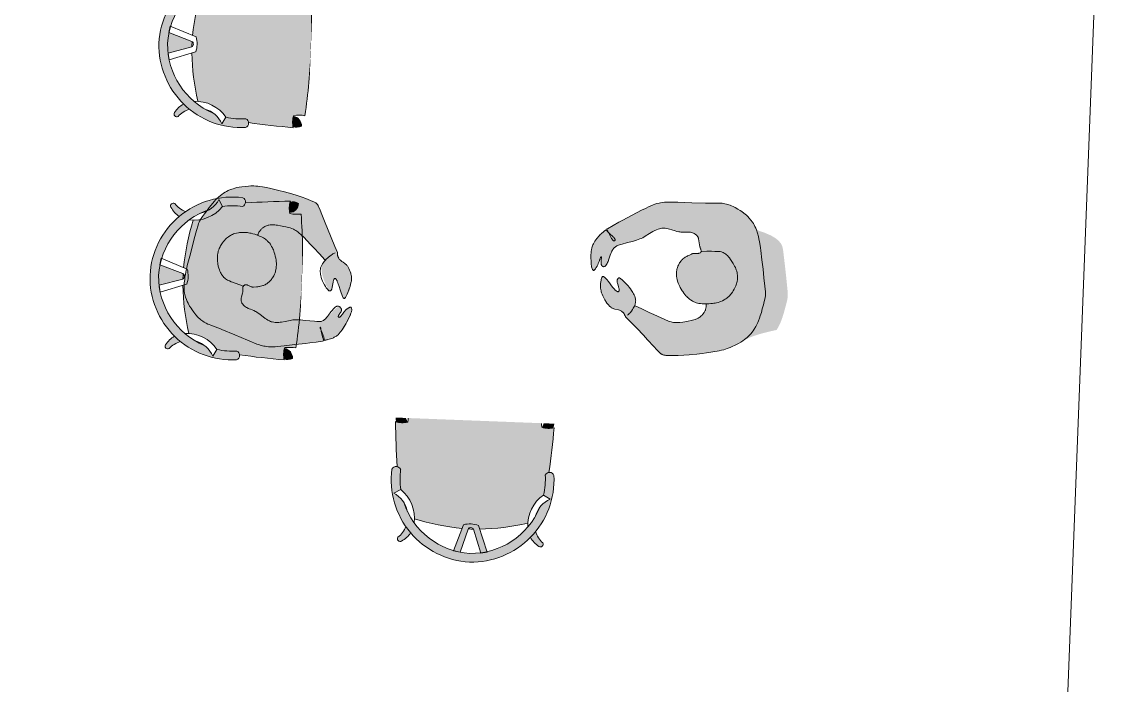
# Model space of a CAD drawing. Header units: millimetres. Extents: x 32078 to 83548, y -4690 to 56252.
# Drawn here: x 79506 to 83183, y 44842 to 47063 of the extents above; entities that cross this region are included whole.
import ezdxf

# ---------------------------------------------------------------- set-up
doc = ezdxf.new("R2010")
doc.units = ezdxf.units.MM
doc.header["$MEASUREMENT"] = 0
for name, color, linetype, lineweight in [('FNSH-FLOR', 220, 'Continuous', 0), ('FURN-FREE', 1, 'Continuous', 0), ('PRES-FILL', 7, 'Continuous', 0), ('PRES-PEOP', 42, 'Continuous', 0)]:
    doc.layers.add(name, color=color, linetype=linetype, lineweight=lineweight)

# ---------------------------------------------------------------- blocks, each defined once
blk = doc.blocks.new('wishbone_1')
at = {"layer": 'PRES-FILL', "linetype": 'ByBlock', "lineweight": -2}
for points in [[(-37.8, 277.2, 0.130777), (-3.2, 307.3, -0.306335), (224.4, 469.1, -0.036506), (260.6, 465.6), (261, 466.7), (282.8, 462.6), (282.2, 460.9, -0.243242), (452, 307.3, 0.130777), (486.6, 277.2), (463.9, 264.3, -0.067728), (466.8, 197.2, 0.647408), (496, 197.1, 0.43745), (224.4, 498.1, 0.43745), (-47.2, 197.1, 0.647408), (-18, 197.2, -0.067728), (-15, 264.3)], [(224.4, 469.1, 0.032547), (192.1, 466.2), (215.5, 388, 0.563813), (234.1, 388.1), (260.6, 465.6, 0.036506)], [(6.8, 387.5, -0.023854), (23.5, 407.8, 0.127399), (-5.9, 436.8, 0.803319), (-18.7, 424.5, -0.128112)], [(425.3, 407.8, -0.023854), (442, 387.5, -0.128112), (467.5, 424.5, 0.803319), (454.7, 436.8, 0.127399)], [(463.7, 264.2, -0.23081), (414.2, 360.7, 0.052465), (254.4, 386.3), (254.3, 386.1), (249.9, 374.3, -0.15836), (199.4, 374.2), (195.2, 386.4, 0.052724), (34.6, 360.7, -0.23081), (-14.9, 264.2), (-15, 264.3, 0.067728), (-18, 197.2, -0.256697), (-30.3, 187.8, 0.011555), (-41.7, 37.5, -0.149337), (-0.1, 37.6, -0.072231), (0, 0, 0.02684), (224.4, -12, 0.02684), (448.8, 0, -0.072231), (448.9, 37.6, -0.149337), (490.5, 37.5, 0.011555), (479.1, 187.8, -0.256697), (466.8, 197.2, 0.067728), (463.9, 264.3)], [(-3.4, 38.5, 0.121346), (-37.4, 38.7, 0.226734), (-35.3, 10.3, 0.384766)], [(486.2, 38.7, 0.121346), (452.2, 38.5, 0.384766), (484.1, 10.3, 0.226734)]]:
    blk.add_hatch(color=7, dxfattribs=at).paths.add_polyline_path(points)
at = {"layer": 'FURN-FREE', "linetype": 'ByBlock', "lineweight": -2}
for p, q in [((169.1, 462.3), (192, 466.6)), ((199.4, 374.2), (169.1, 462.3)), ((192, 466.6), (215.5, 388)), ((234.1, 388.1), (261, 466.7)), ((282.8, 462.6), (249.9, 374.3)), ((261, 466.7), (282.8, 462.6)), ((-37.8, 277.2), (-14.9, 264.2)), ((486.6, 277.2), (463.7, 264.2))]:
    blk.add_line(p, q, dxfattribs=at)
for centre, radius, start, end in [((227.7, 222.1), 276, 90.6858, 185.1938), ((221.1, 222.1), 276, 354.8062, 89.3142), ((230.2, 219.9), 249.3, 91.3373, 159.4639), ((218.6, 219.9), 249.3, 20.5361, 88.6627), ((-10.9, 429.2), 9.04, 56.1779, 211.2802), ((-77, 357.2), 89.1, 19.9162, 49.1183), ((-47, 365.4), 82.3, 31.0105, 60.0518), ((495.8, 365.4), 82.3, 119.9482, 148.9895), ((525.8, 357.2), 89.1, 130.8817, 160.0838), ((459.8, 429.2), 9.04, 328.7198, 123.8221), ((-89.1, 363.1), 123.6, 306.8706, 4.9264), ((236.4, -386.2), 773.7, 93.0479, 105.1203), ((224.4, 451.9), 81.7, 252.2006, 288.1951), ((224.8, 393.7), 10.9, 211.3681, 329.0276), ((236.4, -386.2), 773.7, 90.1983, 91.5103), ((212.4, -386.2), 773.7, 74.8797, 86.9521), ((537.9, 363.1), 123.6, 175.0736, 233.1294), ((-77, 357.2), 89.1, 296.1194, 345.8993), ((525.8, 357.2), 89.1, 194.1007, 243.8806), ((230.2, 219.9), 249.3, 169.7255, 185.224), ((218.6, 219.9), 249.3, 354.776, 10.2745), ((-32.6, 203.7), 16, 204.3592, 336.0365), ((3216.8, -134.4), 3263, 174.3331, 176.9812), ((481.4, 203.7), 16, 203.9635, 335.6408), ((-2768, -134.4), 3263, 3.0188, 5.6669), ((-20.7, -30.5), 71.1, 73.2106, 107.1851), ((-6.7, 26.7), 33, 158.6902, 209.7899), ((-35, 42.1), 31.8, 269.3755, 353.5556), ((-129.6, 18.4), 130.9, 351.9351, 8.4606), ((578.4, 18.4), 130.9, 171.5394, 188.0649), ((469.5, -30.5), 71.1, 72.8149, 106.7894), ((483.8, 42.1), 31.8, 186.4444, 270.6245), ((455.5, 26.7), 33, 330.2101, 21.3098), ((223.7, 2082.7), 2094.7, 263.8705, 270.0203), ((225.1, 2082.7), 2094.7, 269.9797, 276.1295)]:
    blk.add_arc(centre, radius, start, end, dxfattribs=at)
blk = doc.blocks.new('wishbone_2')
at = {"layer": 'PRES-FILL', "linetype": 'ByBlock', "lineweight": -2}
for points in [[(-37.8, 277.2, 0.130777), (-3.2, 307.3, -0.306335), (224.4, 469.1, -0.036506), (260.6, 465.6), (261, 466.7), (282.8, 462.6), (282.2, 460.9, -0.243242), (452, 307.3, 0.130777), (486.6, 277.2), (463.9, 264.3, -0.067728), (466.8, 197.2, 0.647408), (496, 197.1, 0.43745), (224.4, 498.1, 0.43745), (-47.2, 197.1, 0.647408), (-18, 197.2, -0.067728), (-15, 264.3)], [(224.4, 469.1, 0.032547), (192.1, 466.2), (215.5, 388, 0.563813), (234.1, 388.1), (260.6, 465.6, 0.036506)], [(6.8, 387.5, -0.023854), (23.5, 407.8, 0.127399), (-5.9, 436.8, 0.803319), (-18.7, 424.5, -0.128112)], [(425.3, 407.8, -0.023854), (442, 387.5, -0.128112), (467.5, 424.5, 0.803319), (454.7, 436.8, 0.127399)], [(463.7, 264.2, -0.23081), (414.2, 360.7, 0.052465), (254.4, 386.3), (254.3, 386.1), (249.9, 374.3, -0.15836), (199.4, 374.2), (195.2, 386.4, 0.052724), (34.6, 360.7, -0.23081), (-14.9, 264.2), (-15, 264.3, 0.067728), (-18, 197.2, -0.256697), (-30.3, 187.8, 0.011555), (-41.7, 37.5, -0.149337), (-0.1, 37.6, -0.072231), (0, 0, 0.02684), (224.4, -12, 0.02684), (448.8, 0, -0.072231), (448.9, 37.6, -0.149337), (490.5, 37.5, 0.011555), (479.1, 187.8, -0.256697), (466.8, 197.2, 0.067728), (463.9, 264.3)], [(-3.4, 38.5, 0.121346), (-37.4, 38.7, 0.226734), (-35.3, 10.3, 0.384766)], [(486.2, 38.7, 0.121346), (452.2, 38.5, 0.384766), (484.1, 10.3, 0.226734)]]:
    blk.add_hatch(color=7, dxfattribs=at).paths.add_polyline_path(points)
at = {"layer": 'FURN-FREE', "linetype": 'ByBlock', "lineweight": -2}
for p, q in [((169.1, 462.3), (192, 466.6)), ((199.4, 374.2), (169.1, 462.3)), ((192, 466.6), (215.5, 388)), ((234.1, 388.1), (261, 466.7)), ((282.8, 462.6), (249.9, 374.3)), ((261, 466.7), (282.8, 462.6)), ((-37.8, 277.2), (-14.9, 264.2)), ((486.6, 277.2), (463.7, 264.2))]:
    blk.add_line(p, q, dxfattribs=at)
for centre, radius, start, end in [((227.7, 222.1), 276, 90.6858, 185.1938), ((221.1, 222.1), 276, 354.8062, 89.3142), ((230.2, 219.9), 249.3, 91.3373, 159.4639), ((218.6, 219.9), 249.3, 20.5361, 88.6627), ((-10.9, 429.2), 9.04, 56.1779, 211.2802), ((-77, 357.2), 89.1, 19.9162, 49.1183), ((-47, 365.4), 82.3, 31.0105, 60.0518), ((495.8, 365.4), 82.3, 119.9482, 148.9895), ((525.8, 357.2), 89.1, 130.8817, 160.0838), ((459.8, 429.2), 9.04, 328.7198, 123.8221), ((-89.1, 363.1), 123.6, 306.8706, 4.9264), ((236.4, -386.2), 773.7, 93.0479, 105.1203), ((224.4, 451.9), 81.7, 252.2006, 288.1951), ((224.8, 393.7), 10.9, 211.3681, 329.0276), ((236.4, -386.2), 773.7, 90.1983, 91.5103), ((212.4, -386.2), 773.7, 74.8797, 86.9521), ((537.9, 363.1), 123.6, 175.0736, 233.1294), ((-77, 357.2), 89.1, 296.1194, 345.8993), ((525.8, 357.2), 89.1, 194.1007, 243.8806), ((230.2, 219.9), 249.3, 169.7255, 185.224), ((218.6, 219.9), 249.3, 354.776, 10.2745), ((-32.6, 203.7), 16, 204.3592, 336.0365), ((3216.8, -134.4), 3263, 174.3331, 176.9812), ((481.4, 203.7), 16, 203.9635, 335.6408), ((-2768, -134.4), 3263, 3.0188, 5.6669), ((-20.7, -30.5), 71.1, 73.2106, 107.1851), ((-6.7, 26.7), 33, 158.6902, 209.7899), ((-35, 42.1), 31.8, 269.3755, 353.5556), ((-129.6, 18.4), 130.9, 351.9351, 8.4606), ((578.4, 18.4), 130.9, 171.5394, 188.0649), ((469.5, -30.5), 71.1, 72.8149, 106.7894), ((483.8, 42.1), 31.8, 186.4444, 270.6245), ((455.5, 26.7), 33, 330.2101, 21.3098), ((223.7, 2082.7), 2094.7, 263.8705, 270.0203), ((225.1, 2082.7), 2094.7, 269.9797, 276.1295)]:
    blk.add_arc(centre, radius, start, end, dxfattribs=at)
blk = doc.blocks.new('wishbone_3')
at = {"layer": 'PRES-FILL', "linetype": 'ByBlock', "lineweight": -2, "extrusion": (0, 0, -1)}
for points in [[(-486.6, 277.2, 0.130777), (-452, 307.3, -0.243242), (-282.2, 460.9), (-282.8, 462.6), (-261, 466.7), (-260.6, 465.6, -0.036506), (-224.4, 469.1, -0.306335), (3.2, 307.3, 0.130777), (37.8, 277.2), (15, 264.3, -0.067728), (18, 197.2, 0.647408), (47.2, 197.1, 0.43745), (-224.4, 498.1, 0.43745), (-496, 197.1, 0.647408), (-466.8, 197.2, -0.067728), (-463.9, 264.3)], [(-192.1, 466.2, -0.023338), (-169.3, 461.6), (-199.4, 374.2, -0.15836), (-249.9, 374.3), (-254.3, 386.1), (-253.6, 386.4, 0.000259), (-254.4, 386.3), (-282.2, 460.9, -0.022164), (-260.6, 465.6), (-234.1, 388.1, 0.563813), (-215.5, 388)], [(-23.5, 407.8, -0.023854), (-6.8, 387.5, -0.128112), (18.7, 424.5, 0.803319), (5.9, 436.8, 0.127399)], [(-442, 387.5, -0.023854), (-425.3, 407.8, 0.127399), (-454.7, 436.8, 0.803319), (-467.5, 424.5, -0.128112)], [(-463.7, 264.2, 0.23081), (-414.2, 360.7, -0.052465), (-254.4, 386.3), (-254.3, 386.1), (-249.9, 374.3, 0.15836), (-199.4, 374.2), (-195.2, 386.4, -0.052724), (-34.6, 360.7, 0.23081), (14.9, 264.2), (15, 264.3, -0.067728), (18, 197.2, 0.256697), (30.3, 187.8, -0.011555), (41.7, 37.5, 0.149337), (0.1, 37.6, 0.072231), (0, 0, -0.02684), (-224.4, -12, -0.02684), (-448.8, 0, 0.072231), (-448.9, 37.6, 0.149337), (-490.5, 37.5, -0.011555), (-479.1, 187.8, 0.256697), (-466.8, 197.2, -0.067728), (-463.9, 264.3)], [(37.4, 38.7, 0.121346), (3.4, 38.5, 0.384766), (35.3, 10.3, 0.226734)], [(-452.2, 38.5, 0.121346), (-486.2, 38.7, 0.226734), (-484.1, 10.3, 0.384766)]]:
    blk.add_hatch(color=7, dxfattribs=at).paths.add_polyline_path(points)
at = {"layer": 'FURN-FREE', "linetype": 'ByBlock', "lineweight": -2}
for p, q in [((169.1, 462.3), (192, 466.6)), ((199.4, 374.2), (169.1, 462.3)), ((192, 466.6), (215.5, 388)), ((234.1, 388.1), (261, 466.7)), ((282.8, 462.6), (249.9, 374.3)), ((261, 466.7), (282.8, 462.6)), ((-37.8, 277.2), (-14.9, 264.2)), ((486.6, 277.2), (463.7, 264.2))]:
    blk.add_line(p, q, dxfattribs=at)
for centre, radius, start, end in [((227.7, 222.1), 276, 90.6858, 185.1938), ((221.1, 222.1), 276, 354.8062, 89.3142), ((230.2, 219.9), 249.3, 91.3373, 159.4639), ((218.6, 219.9), 249.3, 20.5361, 88.6627), ((-10.9, 429.2), 9.04, 56.1779, 211.2802), ((-77, 357.2), 89.1, 19.9162, 49.1183), ((-47, 365.4), 82.3, 31.0105, 60.0518), ((495.8, 365.4), 82.3, 119.9482, 148.9895), ((525.8, 357.2), 89.1, 130.8817, 160.0838), ((459.8, 429.2), 9.04, 328.7198, 123.8221), ((-89.1, 363.1), 123.6, 306.8706, 4.9264), ((236.4, -386.2), 773.7, 93.0479, 105.1203), ((224.4, 451.9), 81.7, 252.2006, 288.1951), ((224.8, 393.7), 10.9, 211.3681, 329.0276), ((236.4, -386.2), 773.7, 90.1983, 91.5103), ((212.4, -386.2), 773.7, 74.8797, 86.9521), ((537.9, 363.1), 123.6, 175.0736, 233.1294), ((-77, 357.2), 89.1, 296.1194, 345.8993), ((525.8, 357.2), 89.1, 194.1007, 243.8806), ((230.2, 219.9), 249.3, 169.7255, 185.224), ((218.6, 219.9), 249.3, 354.776, 10.2745), ((-32.6, 203.7), 16, 204.3592, 336.0365), ((3216.8, -134.4), 3263, 174.3331, 176.9812), ((481.4, 203.7), 16, 203.9635, 335.6408), ((-2768, -134.4), 3263, 3.0188, 5.6669), ((-20.7, -30.5), 71.1, 73.2106, 107.1851), ((-6.7, 26.7), 33, 158.6902, 209.7899), ((-35, 42.1), 31.8, 269.3755, 353.5556), ((-129.6, 18.4), 130.9, 351.9351, 8.4606), ((578.4, 18.4), 130.9, 171.5394, 188.0649), ((469.5, -30.5), 71.1, 72.8149, 106.7894), ((483.8, 42.1), 31.8, 186.4444, 270.6245), ((455.5, 26.7), 33, 330.2101, 21.3098), ((223.7, 2082.7), 2094.7, 263.8705, 270.0203), ((225.1, 2082.7), 2094.7, 269.9797, 276.1295)]:
    blk.add_arc(centre, radius, start, end, dxfattribs=at)
blk = doc.blocks.new('*U144')
at = {"layer": 'PRES-FILL', "color": 7, "linetype": 'ByBlock', "lineweight": -2, "rotation": 87.78686084466047}
for name, p in [('wishbone_1', (-372.6, -200.7)), ('wishbone_2', (-402.7, -978.6))]:
    blk.add_blockref(name, p, dxfattribs=at)
at = {"layer": 'PRES-FILL', "color": 7, "linetype": 'ByBlock', "lineweight": -2, "extrusion": (0, 0, -1), "rotation": 182.2131391553395}
blk.add_blockref('wishbone_3', (26.2, -1189.2), dxfattribs=at)
at = {"linetype": 'ByBlock', "lineweight": -2}
blk.add_wipeout([(-307.3, 1199.3), (891.8, 1153), (799.1, -1245.2), (-400, -1198.9)], dxfattribs=at).dxf.layer = 'FURN-FREE'
blk = doc.blocks.new('*U156')
at = {"layer": 'PRES-FILL', "linetype": 'ByBlock', "lineweight": -2, "extrusion": (0, 0, -1)}
h = blk.add_hatch(color=0, dxfattribs=at)
edge = h.paths.add_edge_path(flags=16)
edge.add_spline(control_points=[(87.1, -291.1), (88.9, -288.5), (89.4, -283.3), (89.5, -277.4)], knot_values=[0, 0, 0, 0, 1, 1, 1, 1], degree=3, periodic=0)
edge.add_spline(control_points=[(89.5, -277.4), (94.1, -264.3), (102.3, -248.1), (95, -247.6), (88, -247), (89.7, -264.1), (89.5, -277.4)], knot_values=[0, 0, 0, 0, 0.509531, 0.509531, 0.509531, 1, 1, 1, 1], degree=3, periodic=0)
edge.add_spline(control_points=[(89.5, -277.4), (87.5, -283), (86.2, -288.1), (87.1, -291.1)], knot_values=[0, 0, 0, 0, 1, 1, 1, 1], degree=3, periodic=0)
edge.add_spline(control_points=[(87.1, -291.1), (86, -292.7), (84.3, -293.3), (82, -292.6), (63.6, -286.7), (44.9, -280.7), (26.4, -274.1), (4, -266.1), (-18.4, -258.1), (-40.8, -249.8), (-62.1, -241.9), (-84, -234.3), (-102, -220.3), (-117.4, -208.3), (-129.9, -193.2), (-142.6, -178.6), (-163, -155.2), (-182.9, -131.3), (-203.2, -107.9), (-213.2, -96.5), (-224.2, -86), (-234.3, -74.7), (-246.7, -60.8), (-254.8, -44.4), (-259.7, -25), (-268.8, 10.8), (-269.4, 46.9), (-252.7, 77.9), (-241.3, 99.1), (-227.3, 117.8), (-212, 135.7), (-198.2, 151.6), (-184.4, 167.6), (-170.6, 183.5), (-153.9, 202.7), (-137.1, 221.9), (-119.8, 240.6), (-106.8, 254.7), (-88.4, 262.4), (-71.1, 271.5), (-49.3, 282.9), (-28.3, 292.7), (-3.3, 297.3), (21.5, 302), (44.7, 298.6), (68.4, 290.7), (91.1, 283.2), (111.9, 273.8), (130.5, 259.8), (157.5, 239.5), (182.8, 217.5), (207.6, 194.9), (226.2, 177.9), (244, 160), (260.3, 140.7), (265.4, 134.8), (270.1, 127.5), (269.8, 119.5), (269, 91.5), (265, 65.1), (263.2, 38), (261.2, 9.3), (260.2, -19.6), (257.9, -48.3), (257.6, -51.7), (255, -54.6), (254.2, -58), (253.4, -61.6), (253.2, -65.2), (253.5, -68.8), (254.4, -82.4), (267.6, -92.2), (268.2, -106.7), (269, -125.4), (262.5, -142.7), (255.6, -157.8), (248.2, -173.7), (230.6, -189), (215.1, -195.9), (194.6, -205.1), (227.5, -119.8), (210.4, -122.7), (200.6, -124.4), (194.9, -152.8), (181.9, -153.3), (179.8, -153.3), (175.7, -153.3), (175.6, -151), (174.7, -121.2), (175.9, -84.2), (191.9, -63.8), (196.2, -58.4), (202.4, -54.5), (209.7, -51.7)], knot_values=[0, 0, 0, 0, 0.004098, 0.004098, 0.004098, 0.036354, 0.036354, 0.036354, 0.07573, 0.07573, 0.07573, 0.113201, 0.113201, 0.113201, 0.145266, 0.145266, 0.145266, 0.196552, 0.196552, 0.196552, 0.221625, 0.221625, 0.221625, 0.252365, 0.252365, 0.252365, 0.309173, 0.309173, 0.309173, 0.348127, 0.348127, 0.348127, 0.382965, 0.382965, 0.382965, 0.425054, 0.425054, 0.425054, 0.456865, 0.456865, 0.456865, 0.496842, 0.496842, 0.496842, 0.536467, 0.536467, 0.536467, 0.574696, 0.574696, 0.574696, 0.630228, 0.630228, 0.630228, 0.671879, 0.671879, 0.671879, 0.684675, 0.684675, 0.684675, 0.729775, 0.729775, 0.729775, 0.777357, 0.777357, 0.777357, 0.783126, 0.783126, 0.783126, 0.789055, 0.789055, 0.789055, 0.811446, 0.811446, 0.811446, 0.840448, 0.840448, 0.840448, 0.871083, 0.871083, 0.871083, 0.911485, 0.911485, 0.911485, 0.934486, 0.934486, 0.934486, 0.938181, 0.938181, 0.938181, 0.987094, 0.987094, 0.987094, 1, 1, 1, 1], degree=3, periodic=0)
edge.add_line((209.7, -51.7), (194, 0))
edge.add_spline(control_points=[(194, 0), (187, 22.7), (179.6, 45.3), (171.5, 67.7), (163, 91.4), (139.6, 107.6), (118.7, 121.9), (107.4, 129.7), (96.1, 136.5), (80.5, 136.9), (68.4, 137.2), (58.5, 133.8), (50.1, 127.2)], knot_values=[0, 0, 0, 0, 0.324205, 0.324205, 0.324205, 0.66843, 0.66843, 0.66843, 0.855113, 0.855113, 0.855113, 1, 1, 1, 1], degree=3, periodic=0)
edge.add_line((50.1, 127.2), (43.4, 121.9))
edge.add_spline(control_points=[(43.4, 121.9), (53, 112), (61.7, 101.2), (66.2, 86.4), (72, 67.4), (70.6, 51.9), (65.8, 32.4), (60.9, 12.4), (52.4, -3.9), (40.5, -16.6), (29.8, -28), (15.7, -35.9), (-4.1, -37.8), (-21.4, -39.5), (-32.8, -32.6), (-46, -27.7), (-56.1, -23.9), (-64, -4.3), (-73.4, -9.4), (-78.2, -11.9), (-80, -18.4), (-83, -23.2), (-90.4, -35.2), (-104.9, -43.5), (-103.9, -59.9), (-102.6, -82.9), (-81.9, -92.8), (-71.8, -109.6), (-62.8, -124.7), (-56.9, -143.1), (-45.7, -155.8), (-27.6, -176.6), (8.7, -176.6), (33.9, -189.3), (57.3, -201), (80, -218.6), (102.9, -230.2), (126.4, -242.2), (170.3, -203.5), (183.9, -215.1), (185.4, -216.4), (186.2, -221.3), (185.7, -224), (184, -232.5), (161.6, -243.7), (165.3, -244.4), (170.3, -245.4), (189.8, -234), (202.1, -232.4), (207, -231.8), (219.2, -228.5), (217.4, -233.8), (214.3, -243.7), (208.3, -250.8), (201.7, -257.1), (184.8, -273.2), (168.6, -289.9), (141.4, -295.4), (121.8, -299.2), (104.3, -296.7), (90.1, -293.9), (88.5, -293.6), (87.5, -292.6), (87.1, -291.1)], knot_values=[0, 0, 0, 0, 0.044568, 0.044568, 0.044568, 0.101682, 0.101682, 0.101682, 0.159954, 0.159954, 0.159954, 0.212108, 0.212108, 0.212108, 0.25772, 0.25772, 0.25772, 0.292514, 0.292514, 0.292514, 0.310285, 0.310285, 0.310285, 0.355053, 0.355053, 0.355053, 0.417583, 0.417583, 0.417583, 0.47369, 0.47369, 0.47369, 0.564976, 0.564976, 0.564976, 0.649839, 0.649839, 0.649839, 0.736981, 0.736981, 0.736981, 0.746599, 0.746599, 0.746599, 0.777051, 0.777051, 0.777051, 0.817948, 0.817948, 0.817948, 0.83422, 0.83422, 0.83422, 0.863911, 0.863911, 0.863911, 0.939425, 0.939425, 0.939425, 0.993629, 0.993629, 0.993629, 1, 1, 1, 1], degree=3, periodic=0)
at = {"layer": 'PRES-PEOP', "color": 0, "linetype": 'ByBlock', "lineweight": -2, "extrusion": (0, 0, -1), "flags": 128}
for points in [[(250.1, -46.7), (246.1, -46.5), (242.4, -46.5), (238.9, -46.7), (235.6, -47.1), (229.6, -48.1), (224.4, -49.3), (219.9, -50.6), (216.1, -51.9), (209.5, -54.5), (204.8, -56.7), (201.4, -58.4), (196.5, -61), (191.9, -63.8), (189.9, -65.2), (188, -66.7), (184.6, -70.2), (181.8, -73.9), (179.4, -77.7), (177.5, -81.6), (175.9, -85.5), (174.6, -89.3), (173.6, -93), (172.1, -100.2), (171.2, -106.8), (170.7, -112.6), (170.6, -117.7), (170.9, -126.6), (171.5, -133.1), (172.3, -137.9), (173.7, -144.7), (175.6, -151), (175.7, -151.2), (175.8, -151.4), (175.9, -151.6), (176, -151.7), (176.1, -151.9), (176.4, -152.1), (176.7, -152.3), (177, -152.5), (177.3, -152.7), (177.6, -152.8), (177.9, -152.9), (178.5, -153.1), (179, -153.2), (179.4, -153.3), (179.8, -153.3), (180.1, -153.4), (180.4, -153.4), (180.9, -153.4), (181.2, -153.4), (181.4, -153.4), (181.7, -153.3), (181.9, -153.3), (182.7, -152.9), (183.5, -152.5), (184.3, -152), (185, -151.4), (186.6, -150), (188, -148.4), (189.4, -146.8), (190.8, -145.1), (201, -131.2), (202.3, -129.6), (203.4, -128.3), (204.3, -127.2), (205.9, -125.6), (207.1, -124.5), (208, -123.9), (209.2, -123.2), (210.4, -122.7), (211, -122.6), (212.1, -122.9), (212.9, -123.5), (213.6, -124.6), (214, -125.9), (214.3, -127.6), (214.4, -129.4), (214.5, -131.4), (214.4, -133.6), (214.3, -135.8), (213.9, -140.5), (213.3, -145.4), (212.7, -150.1), (209.9, -168.8), (209, -175.6), (208.4, -181), (208.1, -185.4), (208, -188.8), (208.1, -191.4), (208.3, -193.3), (208.6, -194.8), (209, -195.8), (209.5, -196.5), (209.9, -197), (210.9, -197.5), (211.7, -197.5), (212.4, -197.4), (213.7, -196.8), (215.1, -195.9), (220.7, -191.6), (225.4, -187.8), (229.5, -184.3), (236.5, -178.1), (241.5, -173.2), (245.2, -169.5), (250.5, -163.7), (255.6, -157.8), (257.5, -155.2), (259.2, -152.6), (260.6, -150.2), (261.8, -147.8), (262.9, -145.5), (264.6, -141.1), (265.8, -137), (266.6, -133.4), (267.2, -130.2), (268, -124.5), (268.3, -120.1), (268.4, -113.4), (268.2, -106.7), (267.9, -104), (267.4, -101.6), (266.7, -99.4), (266, -97.4), (265.2, -95.5), (263.6, -92.2), (260.3, -86.5), (257.9, -82.3), (256.3, -79.1), (255.3, -76.6), (254.6, -74.7), (254.2, -73.3), (253.7, -71.1), (253.5, -68.8), (253.4, -67.4), (253.4, -66.2), (253.4, -65.2), (253.4, -64.3), (253.5, -62.7), (253.6, -61.5), (253.7, -60.7), (253.9, -59.3), (254.2, -58), (254.4, -57.4), (254.6, -56.8), (255, -55.7), (256.8, -52.1), (257.2, -51.1), (257.4, -50.4), (257.6, -49.9), (257.8, -49.1), (257.9, -48.7), (257.9, -48.3), (259.4, -26.7), (261.2, 5.6), (263.2, 38), (264.8, 58.3), (267.7, 88.8), (268.9, 104.1), (269.8, 119.5), (269.8, 121), (269.7, 122.4), (269.6, 123.6), (269.3, 124.8), (269, 125.9), (268.4, 127.9), (267.7, 129.6), (266.9, 131.1), (266.3, 132.4), (264.9, 134.6), (263.9, 136.2), (262.1, 138.5), (260.3, 140.7), (254.1, 148), (243, 160.3), (234.4, 169.2), (221.2, 182.2), (207.6, 194.9), (188.8, 211.8), (174.5, 224.2), (152.7, 242.3), (141.7, 251.1), (130.5, 259.8), (123.4, 264.8), (117, 268.9), (111.3, 272.3), (106.1, 275), (96.9, 279.5), (89.9, 282.6), (79.2, 286.9), (68.4, 290.7), (59.8, 293.4), (52.2, 295.4), (45.5, 296.8), (39.6, 297.8), (34.4, 298.5), (29.8, 299), (21.7, 299.4), (15.6, 299.3), (10.9, 299.1), (3.9, 298.4), (-3.3, 297.3), (-8, 296.4), (-16.5, 294.3), (-23.8, 292.2), (-29.9, 290.2), (-35.2, 288.3), (-44.3, 284.5), (-51, 281.5), (-61, 276.7), (-71.1, 271.5), (-84.2, 264.8), (-93.9, 259.7), (-101, 255.6), (-106.1, 252.3), (-109.7, 249.7), (-112.4, 247.6), (-116.2, 244.2), (-119.8, 240.6), (-132.7, 226.5), (-151.8, 205.1), (-170.6, 183.5), (-191.3, 159.6), (-212, 135.7), (-217.7, 128.9), (-222.5, 122.8), (-230.7, 111.9), (-236.6, 103.6), (-240.9, 97.3), (-247, 87.6), (-252.7, 77.9), (-255.6, 72.3), (-258, 66.9), (-259.9, 61.7), (-261.5, 56.8), (-262.7, 52.1), (-264.5, 43.1), (-265.5, 35), (-265.9, 27.8), (-266, 21.4), (-265.5, 10.1), (-264.6, 1.4), (-263.7, -5.1), (-261.9, -15), (-259.7, -25), (-258.7, -28.7), (-257.8, -32.1), (-255.8, -38.3), (-253.8, -43.4), (-252, -47.8), (-250.2, -51.4), (-248.6, -54.6), (-245.5, -59.9), (-243, -63.7), (-241, -66.5), (-237.8, -70.7), (-234.3, -74.7), (-230.5, -78.9), (-223.7, -86.2), (-213.3, -96.9), (-208.2, -102.4), (-203.2, -107.9), (-173, -143.2), (-142.6, -178.6), (-133.1, -189.6), (-125.8, -197.7), (-120.2, -203.7), (-115.9, -208.1), (-109.1, -214.3), (-105.6, -217.4), (-102, -220.3), (-98.6, -222.9), (-95.3, -225.1), (-89, -229.1), (-83.3, -232.3), (-78.1, -234.9), (-69, -239), (-62, -241.9), (-51.4, -245.9), (-40.8, -249.8), (-7.2, -262), (26.4, -274.1), (40.3, -278.9), (61.1, -285.9), (82, -292.6), (83.3, -292.9), (84.5, -292.9), (85.5, -292.7), (86.5, -292.2), (87.3, -291.6), (88, -290.8), (88.6, -290), (89.2, -289), (89.7, -287.9), (90.1, -286.8), (90.8, -284.4), (91.3, -281.9), (91.8, -279.4), (92.1, -276.9), (92.5, -272.1), (92.8, -267.8), (92.9, -264.1), (93, -261), (93.2, -258.5), (93.3, -256.3), (93.4, -254.6), (93.5, -253.2), (93.6, -252.1), (93.8, -250.4), (94, -249.3), (94.2, -248.7), (94.6, -248), (95, -247.6), (95.3, -247.5), (95.5, -247.7), (95.6, -248.1), (95.5, -248.7), (95.4, -249.4), (95.3, -250.3), (95.1, -251.3), (94.8, -252.4), (94.5, -253.5), (93.8, -255.9), (93.1, -258.5), (92.4, -261), (91, -266.2), (89.7, -270.9), (88.7, -275), (88, -278.5), (87.5, -281.4), (87.2, -283.8), (87, -285.8), (87, -287.4), (87, -288.6), (87.2, -289.7), (87.3, -290.5), (87.7, -291.8), (88.1, -292.5), (88.5, -293), (89.3, -293.6), (90.1, -293.9), (92.4, -294.4), (94.8, -294.9), (97.2, -295.5), (99.6, -296), (104.4, -296.9), (108.8, -297.7), (112.9, -298.2), (116.5, -298.6), (119.7, -298.7), (122.5, -298.8), (127.4, -298.6), (131.1, -298.2), (133.7, -297.8), (137.6, -296.8), (139.5, -296.1), (141.4, -295.4), (149.8, -291.4), (157, -287.7), (163, -284.2), (168.2, -281.1), (176.9, -275.5), (183.3, -271.1), (192.6, -264.2), (201.7, -257.1), (203.1, -256), (204.4, -254.9), (205.7, -253.7), (208.2, -251.4), (210.2, -249.3), (212, -247.4), (213.4, -245.7), (214.5, -244.1), (215.3, -242.8), (216, -241.6), (216.5, -240.6), (216.9, -239.7), (217.4, -238.2), (217.6, -237.1), (217.7, -236.2), (217.6, -235), (217.4, -233.8), (217.3, -233.5), (217.1, -233.2), (216.9, -232.9), (216.7, -232.7), (216.4, -232.4), (216.2, -232.3), (215.6, -232), (214.9, -231.8), (214.3, -231.6), (213.6, -231.5), (212.9, -231.5), (212.3, -231.4), (211, -231.5), (209.9, -231.5), (207.8, -231.7), (206.3, -231.9), (205.1, -232.1), (204.3, -232.2), (203.2, -232.3), (202.1, -232.4), (200.9, -232.6), (199.7, -232.9), (197.3, -233.6), (194.9, -234.5), (192.6, -235.5), (188.3, -237.6), (184.4, -239.7), (181.1, -241.5), (178.4, -242.9), (176, -244.1), (174.1, -244.9), (172.6, -245.5), (171.3, -246), (170.2, -246.2), (169.4, -246.3), (168.7, -246.4), (167.6, -246.3), (166.8, -246.1), (166.4, -245.8), (165.8, -245.2), (165.3, -244.4), (165.1, -243.8), (165.1, -243.3), (165.2, -242.8), (165.4, -242.3), (165.7, -241.8), (166, -241.3), (166.4, -240.9), (167.4, -240), (168.5, -239.2), (169.7, -238.4), (170.9, -237.7), (173.3, -236.3), (177.7, -233.7), (179.3, -232.6), (180.6, -231.7), (181.7, -230.8), (182.5, -230.1), (183.2, -229.4), (183.8, -228.8), (184.6, -227.6), (185.1, -226.8), (185.3, -226.1), (185.6, -225.1), (185.7, -224), (185.6, -222.9), (185.6, -221.9), (185.5, -221), (185.4, -220.2), (185.3, -219.5), (185.2, -218.9), (185, -217.9), (184.8, -217.1), (184.6, -216.6), (184.3, -215.8), (184.1, -215.4), (183.9, -215.1), (182.7, -213.2), (181.3, -211.7), (179.8, -210.6), (178.3, -209.9), (176.6, -209.4), (174.9, -209.2), (173.2, -209.2), (171.4, -209.3), (167.8, -210.1), (164.1, -211.3), (160.6, -212.7), (157.1, -214.3), (150.2, -217.7), (137.8, -224.1), (133, -226.4), (128.9, -228.1), (125.4, -229.5), (122.3, -230.5), (119.7, -231.2), (115.2, -232), (111.9, -232.2), (109.5, -232.1), (106.1, -231.5), (104.5, -230.9), (102.9, -230.2), (94.1, -225.4), (86.5, -221), (60.5, -204.6), (47.3, -196.6), (40.7, -192.8), (33.9, -189.3), (29, -187), (24.2, -185.2), (15.1, -182.3), (-1.3, -178), (-13.5, -174.6), (-18, -173.1), (-21.8, -171.7), (-28.3, -168.8), (-33, -166.2), (-36.4, -164), (-41.2, -160.3), (-43.5, -158.1), (-45.7, -155.8), (-48, -153.2), (-50, -150.6), (-51.7, -148.2), (-54.7, -143.5), (-57, -139.3), (-60.8, -131.8), (-66, -120.5), (-68.8, -115), (-71.8, -109.6), (-73.8, -106.5), (-75.8, -103.7), (-79.9, -98.7), (-87.6, -90.1), (-90.5, -86.8), (-92.9, -83.9), (-94.9, -81.3), (-96.5, -79), (-99.1, -74.7), (-100.8, -71.3), (-101.9, -68.6), (-102.6, -66.6), (-103.4, -63.3), (-103.9, -59.9), (-104.1, -58.5), (-104.1, -57.2), (-103.9, -54.6), (-103.5, -52.3), (-102.9, -50.2), (-102.1, -48.4), (-101.3, -46.7), (-100.4, -45.1), (-98.5, -42.2), (-96.7, -39.8), (-93.1, -35.7), (-87.7, -29.5), (-85.2, -26.4), (-84, -24.8), (-83, -23.2), (-82.4, -22.3), (-82, -21.4), (-81.3, -19.7), (-80.1, -16.7), (-79.6, -15.6), (-79.1, -14.6), (-78.7, -13.8), (-78.2, -13.2), (-77.8, -12.6), (-77.4, -12.1), (-76.6, -11.3), (-75.9, -10.8), (-75.3, -10.4), (-74.4, -9.8), (-73.4, -9.4), (-72.2, -8.9), (-71, -8.7), (-70, -8.5), (-69, -8.5), (-68.1, -8.5), (-67.3, -8.7), (-66.5, -8.9), (-65, -9.5), (-63.7, -10.2), (-62.5, -11.1), (-61.5, -12), (-60.5, -13), (-58.8, -14.9), (-52.8, -22.4), (-51.3, -24.1), (-50, -25.2), (-49.1, -26), (-47.6, -27), (-46.8, -27.4), (-46, -27.7), (-36.1, -31.5), (-32.4, -32.9), (-29.1, -34.1), (-26.2, -35), (-23.6, -35.7), (-19, -36.8), (-15.4, -37.4), (-12.7, -37.7), (-10.6, -37.9), (-7.4, -37.9), (-4.1, -37.8), (-0.7, -37.5), (2.4, -37), (5.2, -36.4), (7.8, -35.8), (12.5, -34.4), (16.4, -32.9), (19.7, -31.4), (22.5, -30), (24.9, -28.6), (29, -26), (32, -23.8), (36.3, -20.4), (40.5, -16.6), (43, -14.1), (45.2, -11.6), (47.2, -9.3), (50.6, -4.6), (53.3, -0.4), (55.5, 3.5), (57.3, 6.9), (58.7, 10), (60.9, 15.5), (62.4, 19.6), (64.3, 26), (65.8, 32.4), (67.1, 38.9), (68.1, 44.7), (68.8, 49.7), (69.3, 54.1), (69.6, 58), (69.7, 61.5), (69.5, 67.5), (69.2, 72.1), (68.7, 75.6), (67.7, 81), (67, 83.7), (66.2, 86.4), (65.3, 89.3), (64.3, 91.8), (63.3, 94.2), (61.3, 98.3), (59.4, 101.8), (57.6, 104.6), (55.9, 107.1), (52.8, 111.2), (50.3, 114.2), (46.4, 118.7), (42.3, 123.1), (37, 128.6), (32.1, 133.1), (27.6, 136.9), (23.6, 140), (20.1, 142.6), (16.9, 144.8), (11.2, 148.3), (6.9, 150.7), (3.5, 152.4), (-1.5, 154.7), (-6.7, 156.6), (-10, 157.7), (-16.1, 159.5), (-21.6, 160.6), (-26.4, 161.2), (-30.7, 161.5), (-34.6, 161.6), (-38, 161.5), (-41, 161.2), (-46.3, 160.5), (-50.5, 159.7), (-53.6, 158.9), (-58.5, 157.4), (-63.4, 155.6), (-68.3, 153.5), (-72.7, 151.4), (-76.5, 149.2), (-80, 147.2), (-83.1, 145.1), (-85.9, 143.1), (-90.7, 139.2), (-94.7, 135.5), (-97.8, 132.2), (-100.4, 129.2), (-102.5, 126.5), (-105.9, 121.7), (-108.2, 118), (-111.3, 112.2), (-113.9, 106.4), (-115.5, 102.4), (-116.8, 98.5), (-118.1, 94.8), (-120.2, 87.4), (-121.6, 80.7), (-122.5, 74.7), (-123, 69.5), (-123.2, 64.9), (-123.1, 60.8), (-122.9, 57.4), (-122.5, 54.4), (-121.4, 49.2), (-120.3, 45.4), (-119.3, 42.7), (-117.3, 38.7), (-115, 34.8), (-112.8, 31.7), (-108.5, 26.2), (-104.7, 21.6), (-101.2, 17.7), (-76.2, -7.9)], [(209.7, -51.7), (201.8, -25.9), (194, 0), (188.8, 16.9), (184.8, 29.6), (178.6, 48.5), (175.2, 58.1), (171.5, 67.7), (169.6, 72.1), (167.5, 76.1), (165.4, 79.7), (163.1, 82.9), (160.9, 85.9), (156.4, 91.1), (152.1, 95.5), (148.2, 99.1), (141.1, 105.2), (135.5, 109.6), (127, 115.8), (118.7, 121.9), (114.6, 124.8), (110.8, 127.3), (107.4, 129.3), (104.3, 131), (101.6, 132.3), (99.1, 133.3), (96.9, 134.1), (93, 135.3), (89.9, 136), (87.6, 136.4), (84.1, 136.8), (80.5, 136.9), (78.4, 136.8), (74.4, 136.5), (71.1, 136.1), (68.2, 135.5), (65.7, 134.9), (63.6, 134.3), (61.8, 133.6), (58.7, 132.4), (56.4, 131.3), (54.8, 130.4), (52.4, 128.9), (50.1, 127.2), (46.8, 124.6), (43.4, 121.9)]]:
    blk.add_lwpolyline(points, dxfattribs=at)
blk = doc.blocks.new('*U163')
at = {"layer": 'PRES-FILL', "linetype": 'ByBlock', "lineweight": -2, "extrusion": (0, 0, -1)}
h = blk.add_hatch(color=0, dxfattribs=at)
edge = h.paths.add_edge_path(flags=16)
edge.add_spline(control_points=[(87.1, -291.1), (88.9, -288.5), (89.4, -283.3), (89.5, -277.4)], knot_values=[0, 0, 0, 0, 1, 1, 1, 1], degree=3, periodic=0)
edge.add_spline(control_points=[(89.5, -277.4), (94.1, -264.3), (102.3, -248.1), (95, -247.6), (88, -247), (89.7, -264.1), (89.5, -277.4)], knot_values=[0, 0, 0, 0, 0.509531, 0.509531, 0.509531, 1, 1, 1, 1], degree=3, periodic=0)
edge.add_spline(control_points=[(89.5, -277.4), (87.5, -283), (86.2, -288.1), (87.1, -291.1)], knot_values=[0, 0, 0, 0, 1, 1, 1, 1], degree=3, periodic=0)
edge.add_spline(control_points=[(87.1, -291.1), (86, -292.7), (84.3, -293.3), (82, -292.6), (63.6, -286.7), (44.9, -280.7), (26.4, -274.1), (4, -266.1), (-18.4, -258.1), (-40.8, -249.8), (-62.1, -241.9), (-84, -234.3), (-102, -220.3), (-117.4, -208.3), (-129.9, -193.2), (-142.6, -178.6), (-163, -155.2), (-182.9, -131.3), (-203.2, -107.9), (-213.2, -96.5), (-224.2, -86), (-234.3, -74.7), (-246.7, -60.8), (-254.8, -44.4), (-259.7, -25), (-268.8, 10.8), (-269.4, 46.9), (-252.7, 77.9), (-289.8, 156.3), (-275.9, 175), (-260.5, 192.8), (-246.8, 208.8), (-233, 224.8), (-219.2, 240.7), (-202.4, 259.9), (-185.6, 279.1), (-168.4, 297.8), (-155.4, 311.9), (-136.9, 319.5), (-119.6, 328.7), (-97.9, 340.1), (-76.8, 349.8), (-51.8, 354.5), (21.5, 302), (44.7, 298.6), (68.4, 290.7), (91.1, 283.2), (111.9, 273.8), (130.5, 259.8), (157.5, 239.5), (182.8, 217.5), (207.6, 194.9), (226.2, 177.9), (244, 160), (260.3, 140.7), (265.4, 134.8), (270.1, 127.5), (269.8, 119.5), (269, 91.5), (265, 65.1), (263.2, 38), (261.2, 9.3), (260.2, -19.6), (257.9, -48.3), (257.6, -51.7), (255, -54.6), (254.2, -58), (253.4, -61.6), (253.2, -65.2), (253.5, -68.8), (254.4, -82.4), (267.6, -92.2), (268.2, -106.7), (269, -125.4), (262.5, -142.7), (255.6, -157.8), (248.2, -173.7), (230.6, -189), (215.1, -195.9), (194.6, -205.1), (227.5, -119.8), (210.4, -122.7), (200.6, -124.4), (194.9, -152.8), (181.9, -153.3), (179.8, -153.3), (175.7, -153.3), (175.6, -151), (174.7, -121.2), (175.9, -84.2), (191.9, -63.8), (196.2, -58.4), (202.4, -54.5), (209.7, -51.7)], knot_values=[0, 0, 0, 0, 0.004098, 0.004098, 0.004098, 0.036354, 0.036354, 0.036354, 0.07573, 0.07573, 0.07573, 0.113201, 0.113201, 0.113201, 0.145266, 0.145266, 0.145266, 0.196552, 0.196552, 0.196552, 0.221625, 0.221625, 0.221625, 0.252365, 0.252365, 0.252365, 0.309173, 0.309173, 0.309173, 0.348127, 0.348127, 0.348127, 0.382965, 0.382965, 0.382965, 0.425054, 0.425054, 0.425054, 0.456865, 0.456865, 0.456865, 0.496842, 0.496842, 0.496842, 0.536467, 0.536467, 0.536467, 0.574696, 0.574696, 0.574696, 0.630228, 0.630228, 0.630228, 0.671879, 0.671879, 0.671879, 0.684675, 0.684675, 0.684675, 0.729775, 0.729775, 0.729775, 0.777357, 0.777357, 0.777357, 0.783126, 0.783126, 0.783126, 0.789055, 0.789055, 0.789055, 0.811446, 0.811446, 0.811446, 0.840448, 0.840448, 0.840448, 0.871083, 0.871083, 0.871083, 0.911485, 0.911485, 0.911485, 0.934486, 0.934486, 0.934486, 0.938181, 0.938181, 0.938181, 0.987094, 0.987094, 0.987094, 1, 1, 1, 1], degree=3, periodic=0)
edge.add_line((209.7, -51.7), (194, 0))
edge.add_spline(control_points=[(194, 0), (187, 22.7), (179.6, 45.3), (171.5, 67.7), (163, 91.4), (139.6, 107.6), (118.7, 121.9), (107.4, 129.7), (96.1, 136.5), (80.5, 136.9), (68.4, 137.2), (58.5, 133.8), (50.1, 127.2)], knot_values=[0, 0, 0, 0, 0.324205, 0.324205, 0.324205, 0.66843, 0.66843, 0.66843, 0.855113, 0.855113, 0.855113, 1, 1, 1, 1], degree=3, periodic=0)
edge.add_line((50.1, 127.2), (43.4, 121.9))
edge.add_spline(control_points=[(43.4, 121.9), (53, 112), (61.7, 101.2), (66.2, 86.4), (72, 67.4), (70.6, 51.9), (65.8, 32.4), (60.9, 12.4), (52.4, -3.9), (40.5, -16.6), (29.8, -28), (15.7, -35.9), (-4.1, -37.8), (-21.4, -39.5), (-32.8, -32.6), (-46, -27.7), (-56.1, -23.9), (-64, -4.3), (-73.4, -9.4), (-78.2, -11.9), (-80, -18.4), (-83, -23.2), (-90.4, -35.2), (-104.9, -43.5), (-103.9, -59.9), (-102.6, -82.9), (-81.9, -92.8), (-71.8, -109.6), (-62.8, -124.7), (-56.9, -143.1), (-45.7, -155.8), (-27.6, -176.6), (8.7, -176.6), (33.9, -189.3), (57.3, -201), (80, -218.6), (102.9, -230.2), (126.4, -242.2), (170.3, -203.5), (183.9, -215.1), (185.4, -216.4), (186.2, -221.3), (185.7, -224), (184, -232.5), (161.6, -243.7), (165.3, -244.4), (170.3, -245.4), (189.8, -234), (202.1, -232.4), (207, -231.8), (219.2, -228.5), (217.4, -233.8), (214.3, -243.7), (208.3, -250.8), (201.7, -257.1), (184.8, -273.2), (168.6, -289.9), (141.4, -295.4), (121.8, -299.2), (104.3, -296.7), (90.1, -293.9), (88.5, -293.6), (87.5, -292.6), (87.1, -291.1)], knot_values=[0, 0, 0, 0, 0.044568, 0.044568, 0.044568, 0.101682, 0.101682, 0.101682, 0.159954, 0.159954, 0.159954, 0.212108, 0.212108, 0.212108, 0.25772, 0.25772, 0.25772, 0.292514, 0.292514, 0.292514, 0.310285, 0.310285, 0.310285, 0.355053, 0.355053, 0.355053, 0.417583, 0.417583, 0.417583, 0.47369, 0.47369, 0.47369, 0.564976, 0.564976, 0.564976, 0.649839, 0.649839, 0.649839, 0.736981, 0.736981, 0.736981, 0.746599, 0.746599, 0.746599, 0.777051, 0.777051, 0.777051, 0.817948, 0.817948, 0.817948, 0.83422, 0.83422, 0.83422, 0.863911, 0.863911, 0.863911, 0.939425, 0.939425, 0.939425, 0.993629, 0.993629, 0.993629, 1, 1, 1, 1], degree=3, periodic=0)
at = {"layer": 'PRES-PEOP', "color": 0, "linetype": 'ByBlock', "lineweight": -2, "extrusion": (0, 0, -1), "flags": 128}
for points in [[(250.1, -46.7), (245.8, -46.4), (241.8, -46.3), (238, -46.3), (230.9, -46.7), (224.9, -47.4), (219.8, -48.3), (215.4, -49.4), (211.8, -50.5), (208.7, -51.6), (206.2, -52.7), (204, -53.8), (200.5, -55.8), (198, -57.6), (196.3, -59), (194, -61.3), (191.9, -63.8), (189.2, -68), (186.9, -72.2), (184.9, -76.5), (183.3, -80.6), (181.9, -84.7), (179.7, -92.6), (178.1, -99.8), (177.1, -106.2), (176.3, -112), (175.5, -122), (175.2, -129.5), (175.1, -140.6), (175.3, -145.9), (175.6, -151), (175.6, -151.2), (175.7, -151.4), (175.7, -151.6), (175.8, -151.7), (175.9, -151.9), (176, -152), (176.2, -152.2), (176.5, -152.4), (176.7, -152.5), (177, -152.6), (177.3, -152.8), (177.5, -152.8), (178.1, -153), (178.6, -153.1), (179, -153.1), (179.8, -153.2), (180.4, -153.2), (180.8, -153.2), (181.4, -153.3), (181.7, -153.3), (181.9, -153.3), (183.1, -153.2), (184.3, -152.9), (185.4, -152.6), (186.4, -152.1), (187.3, -151.6), (188.2, -150.9), (189.8, -149.5), (191.3, -147.9), (192.6, -146.3), (193.8, -144.6), (195.9, -141.2), (199.5, -135), (200.8, -132.7), (201.9, -130.9), (202.9, -129.3), (203.8, -128), (204.6, -127), (205.9, -125.4), (207, -124.4), (207.8, -123.8), (209.1, -123.1), (210.4, -122.7), (211.9, -122.7), (213.1, -123.1), (214, -124), (214.6, -125.1), (215.1, -126.5), (215.4, -128.2), (215.6, -130), (215.7, -132), (215.6, -134), (215.3, -138.5), (214.8, -143), (214.1, -147.6), (212.6, -156.6), (211.2, -164.6), (210, -171.4), (209.2, -177.1), (208.6, -181.7), (208.4, -185.4), (208.3, -188.3), (208.4, -190.5), (208.7, -192.2), (209, -193.5), (209.4, -194.5), (209.8, -195.2), (210.8, -196.1), (211.6, -196.4), (212.3, -196.5), (213.6, -196.4), (215.1, -195.9), (218, -194.6), (220.7, -193.1), (223.3, -191.6), (228.2, -188.5), (232.4, -185.4), (236.1, -182.4), (239.1, -179.7), (241.7, -177.2), (243.8, -174.9), (247.4, -170.8), (249.8, -167.6), (251.5, -165.2), (253.7, -161.5), (255.6, -157.8), (258.1, -152), (260.2, -146.7), (262, -142.1), (263.4, -137.9), (264.5, -134.2), (265.4, -130.9), (266.7, -125), (267.5, -120.5), (267.9, -117.1), (268.2, -111.9), (268.2, -106.7), (267.9, -104), (267.4, -101.6), (266.8, -99.4), (266.1, -97.4), (265.3, -95.6), (263.7, -92.2), (257.3, -80.8), (255.9, -77.9), (255, -75.7), (254.4, -74), (253.8, -71.4), (253.5, -68.8), (253.4, -67.4), (253.4, -66.2), (253.4, -65.2), (253.4, -63.4), (253.5, -62.1), (253.6, -61), (253.9, -59.5), (254.2, -58), (254.4, -57.4), (254.6, -56.8), (254.8, -56.3), (255.2, -55.3), (256.9, -51.8), (257.3, -51), (257.5, -50.3), (257.6, -49.8), (257.8, -49), (257.9, -48.3), (259.4, -26.7), (261.2, 5.6), (263.2, 38), (264.9, 58.2), (267.9, 88.5), (269.1, 103.9), (269.5, 111.7), (269.8, 119.5), (269.8, 121), (269.7, 122.4), (269.5, 123.7), (269.3, 124.9), (269, 126), (268.3, 128), (267.6, 129.8), (266.9, 131.2), (266.2, 132.5), (264.9, 134.7), (263.8, 136.3), (262.1, 138.6), (260.3, 140.7), (254.2, 147.9), (243, 160.1), (234.4, 169.1), (221.2, 182.2), (207.6, 194.9), (188.9, 211.7), (174.6, 224.1), (163.8, 233.3), (147.3, 246.7), (130.5, 259.8), (123.4, 264.8), (117, 268.9), (111.4, 272.2), (106.3, 275), (97.2, 279.5), (90.2, 282.5), (79.5, 286.8), (68.4, 290.7), (59.5, 293.4), (51.8, 295.5), (45, 296.9), (39.1, 297.9), (33.9, 298.6), (29.3, 299), (21.3, 299.4), (15.2, 299.4), (10.6, 299.1), (3.7, 298.4), (-3.3, 297.3), (-12.5, 295.3), (-20.2, 293.3), (-26.9, 291.2), (-32.6, 289.2), (-42.4, 285.3), (-49.6, 282.1), (-60.3, 277), (-71.1, 271.5), (-84.2, 264.8), (-93.9, 259.7), (-101, 255.6), (-106.1, 252.3), (-109.8, 249.7), (-112.4, 247.6), (-116.2, 244.2), (-119.8, 240.6), (-132.7, 226.5), (-151.7, 205.1), (-170.6, 183.5), (-191.3, 159.6), (-212, 135.7), (-217.7, 128.9), (-222.5, 123), (-230.7, 112.3), (-236.6, 104.1), (-240.9, 97.7), (-247, 88), (-252.7, 77.9), (-255.6, 72), (-258, 66.4), (-259.9, 61), (-261.5, 55.9), (-262.7, 51.1), (-264.5, 42), (-265.5, 33.8), (-265.9, 26.6), (-266, 20.3), (-265.5, 9), (-264.6, 0.6), (-263.7, -5.8), (-261.9, -15.4), (-259.7, -25), (-257.7, -32.1), (-255.7, -38.1), (-253.8, -43.2), (-251.9, -47.5), (-250.1, -51.2), (-248.5, -54.4), (-245.4, -59.8), (-242.9, -63.7), (-240.9, -66.5), (-237.7, -70.7), (-234.3, -74.7), (-226.6, -83.1), (-214.8, -95.4), (-208.9, -101.6), (-203.2, -107.9), (-172.9, -143.3), (-142.6, -178.6), (-133.1, -189.6), (-125.8, -197.7), (-120.2, -203.7), (-115.9, -208.1), (-112.6, -211.2), (-107.4, -215.9), (-102, -220.3), (-98.6, -222.9), (-91.9, -227.3), (-85.9, -230.8), (-80.5, -233.7), (-75.7, -236), (-67.1, -239.8), (-54, -244.9), (-40.8, -249.8), (-7.2, -262.1), (26.4, -274.1), (40.3, -278.9), (61.2, -285.9), (82, -292.6), (83.3, -292.9), (84.4, -292.8), (85.3, -292.6), (86.1, -292.1), (86.8, -291.4), (87.3, -290.5), (87.8, -289.6), (88.1, -288.5), (88.4, -287.4), (88.7, -286.2), (89, -283.6), (89.2, -280.9), (89.2, -278.3), (89.2, -273), (89.1, -263.6), (89.2, -260.3), (89.3, -257.5), (89.5, -255.3), (89.8, -253.6), (90.1, -252.2), (90.4, -251.1), (90.8, -250.2), (91.1, -249.5), (91.9, -248.6), (92.5, -248.1), (93, -247.8), (93.9, -247.6), (95, -247.6), (96, -247.8), (96.8, -248.3), (97.4, -249), (97.8, -249.8), (98.1, -250.7), (98.1, -251.7), (98.1, -252.8), (98, -253.9), (97.8, -255.1), (97.2, -257.6), (96.4, -260.1), (88.4, -281.3), (87.7, -283.7), (87.2, -285.7), (86.9, -287.3), (86.8, -288.6), (86.8, -289.6), (86.9, -290.4), (87.3, -291.7), (87.7, -292.5), (88.2, -293), (89, -293.5), (90.1, -293.9), (95.6, -294.9), (100.6, -295.6), (105.2, -296.2), (109.3, -296.6), (113, -296.8), (116.3, -296.9), (122.2, -297), (126.8, -296.8), (130.4, -296.6), (135.8, -296.1), (141.4, -295.4), (146.4, -294.4), (151, -293.2), (155, -291.9), (158.6, -290.5), (161.9, -289.1), (164.9, -287.6), (170.1, -284.5), (174.5, -281.6), (178.2, -278.8), (184.4, -273.7), (188.8, -269.7), (201.7, -257.1), (204.1, -254.6), (206.2, -252.4), (208, -250.3), (209.5, -248.5), (210.7, -246.8), (211.8, -245.3), (213.5, -242.6), (214.6, -240.5), (215.4, -238.9), (216.5, -236.4), (217.4, -233.8), (217.5, -233.4), (217.6, -233), (217.5, -232.7), (217.4, -232.4), (217.3, -232.1), (217.1, -231.9), (216.9, -231.7), (216.7, -231.5), (216.4, -231.4), (216.1, -231.3), (215.5, -231.1), (214.8, -231), (214.1, -231), (213.4, -231), (212.7, -231), (211.4, -231.1), (210.1, -231.2), (207.9, -231.5), (206.3, -231.8), (205.1, -232), (204.3, -232.1), (203.7, -232.2), (202.8, -232.3), (202.1, -232.4), (199.7, -232.8), (197.4, -233.4), (195.1, -234), (192.9, -234.7), (188.7, -236.2), (181.4, -239.1), (178.8, -240.2), (176.5, -241.1), (174.7, -241.8), (173.2, -242.4), (171.9, -242.9), (169.8, -243.6), (168.5, -244), (167.5, -244.2), (166.3, -244.4), (165.8, -244.4), (165.3, -244.4), (165, -244.3), (164.9, -244.2), (164.8, -244), (164.9, -243.8), (165.1, -243.5), (165.4, -243.2), (165.7, -242.9), (166.1, -242.6), (166.5, -242.2), (167.5, -241.4), (168.5, -240.6), (169.6, -239.8), (170.8, -238.9), (173, -237.3), (175, -235.7), (178.6, -232.8), (179.9, -231.7), (180.9, -230.7), (181.8, -229.8), (183.2, -228.3), (184, -227.2), (184.6, -226.4), (185.2, -225.2), (185.5, -224.6), (185.7, -224), (185.8, -223.5), (185.8, -223), (185.9, -222.5), (185.9, -222), (185.9, -221.5), (185.8, -220.5), (185.7, -219.6), (185.6, -218.9), (185.5, -218.3), (185.3, -217.7), (185.2, -217.3), (185.1, -216.9), (184.9, -216.6), (184.7, -216.1), (184.5, -215.8), (184.4, -215.6), (184.2, -215.3), (183.9, -215.1), (182.5, -214.2), (181, -213.6), (179.4, -213.2), (177.7, -213.1), (176, -213.1), (172.4, -213.6), (168.7, -214.5), (164.9, -215.7), (161.3, -217), (154, -220), (140.6, -225.7), (135.5, -227.7), (131.1, -229.2), (127.2, -230.4), (123.9, -231.3), (121, -231.9), (116.1, -232.5), (112.6, -232.5), (110, -232.3), (106.3, -231.6), (104.6, -231), (102.9, -230.2), (94.3, -225.6), (86.8, -221.2), (73.7, -213), (53.9, -200.5), (43.9, -194.6), (33.9, -189.3), (29, -187), (24.3, -185.2), (15, -182.1), (-1.8, -177.5), (-14.3, -173.9), (-18.9, -172.3), (-26.5, -169.3), (-31.9, -166.6), (-35.7, -164.3), (-38.5, -162.5), (-42.3, -159.3), (-45.7, -155.8), (-47.8, -153.4), (-49.6, -151), (-52.8, -146.2), (-55.3, -141.8), (-57.4, -137.9), (-61, -130.7), (-66.2, -120), (-68.9, -114.7), (-71.8, -109.6), (-73.8, -106.5), (-75.9, -103.7), (-80.1, -98.8), (-88, -90.4), (-91, -87.2), (-93.4, -84.4), (-95.4, -81.8), (-97.1, -79.5), (-98.5, -77.4), (-100.5, -73.5), (-101.8, -70.4), (-102.6, -67.9), (-103.5, -64.1), (-103.8, -62.1), (-103.9, -59.9), (-104, -58.4), (-104, -57), (-103.7, -54.4), (-103.1, -52), (-102.5, -49.9), (-101.7, -48), (-100.8, -46.3), (-100, -44.7), (-83, -23.2), (-82.4, -22.3), (-81.4, -20.5), (-79.8, -17.2), (-79.1, -16), (-78.6, -15), (-78, -14.1), (-77.5, -13.4), (-76.6, -12.2), (-75.9, -11.4), (-75.3, -10.8), (-74.9, -10.4), (-74.1, -9.8), (-73.4, -9.4), (-72.5, -9), (-71.7, -8.7), (-70.9, -8.6), (-70.1, -8.5), (-69.4, -8.6), (-68.7, -8.8), (-68, -9), (-66.7, -9.6), (-65.4, -10.3), (-64.3, -11.2), (-63.2, -12.1), (-62.2, -13.1), (-60.2, -15), (-56.8, -18.7), (-54.2, -21.5), (-52.3, -23.5), (-50.7, -24.8), (-49.6, -25.7), (-48.7, -26.3), (-47.4, -27.1), (-46, -27.7), (-36.3, -31.5), (-32.7, -33), (-29.5, -34.1), (-26.6, -35.1), (-24, -35.8), (-21.8, -36.4), (-17.7, -37.2), (-14.5, -37.7), (-12, -37.9), (-8.1, -38), (-6.1, -37.9), (-4.1, -37.8), (-0.5, -37.4), (2.8, -36.9), (5.7, -36.4), (8.4, -35.7), (10.9, -35.1), (15.4, -33.6), (19.1, -32.1), (22.2, -30.6), (24.8, -29.2), (27, -27.8), (30.7, -25.3), (33.3, -23.3), (37, -20.1), (40.5, -16.6), (42.6, -14.2), (46.5, -9.4), (49.7, -5), (52.3, -0.9), (54.5, 2.8), (56.2, 6.1), (59.1, 12.2), (61, 17), (62.4, 20.7), (64.2, 26.4), (65.8, 32.4), (66.6, 36), (68, 42.6), (68.9, 48.2), (69.5, 52.9), (69.8, 57.1), (69.9, 60.7), (69.9, 63.8), (69.6, 69.3), (69.1, 73.5), (68.6, 76.6), (67.5, 81.4), (66.2, 86.4), (65.3, 89.2), (64.4, 91.7), (63.4, 94.1), (61.4, 98.3), (59.4, 101.8), (57.6, 104.7), (55.9, 107.2), (52.7, 111.4), (50.2, 114.5), (46.3, 118.9), (42.3, 123.1), (37.2, 128.3), (32.5, 132.6), (28.4, 136.3), (24.6, 139.5), (21.2, 142.1), (18.1, 144.3), (12.5, 147.9), (8, 150.4), (4.5, 152.2), (-0.9, 154.6), (-6.7, 156.6), (-10.4, 157.8), (-13.9, 158.6), (-17.1, 159.3), (-20.1, 159.8), (-25.7, 160.4), (-30.5, 160.6), (-34.7, 160.6), (-38.3, 160.4), (-44.6, 159.7), (-49.4, 158.9), (-56.4, 157.4), (-63.4, 155.6), (-67.7, 154.2), (-71.6, 152.6), (-75.2, 151), (-78.5, 149.2), (-81.5, 147.4), (-86.9, 143.7), (-91.5, 140.1), (-95.2, 136.6), (-98.3, 133.4), (-100.8, 130.4), (-102.9, 127.7), (-106.3, 122.7), (-108.6, 118.8), (-110.2, 115.8), (-112.2, 111.2), (-113.9, 106.4), (-116.8, 97.1), (-119.1, 88.8), (-120.9, 81.4), (-122.2, 75), (-123, 69.4), (-123.4, 64.6), (-123.5, 60.4), (-123.3, 56.9), (-123, 53.8), (-122.6, 51.2), (-121.5, 46.8), (-120.3, 43.6), (-119.3, 41.3), (-117.3, 38), (-115, 34.8), (-105.5, 23.9), (-98.3, 15.9), (-87.3, 3.9), (-76.2, -7.9)], [(209.7, -51.7), (201.8, -25.9), (194, 0), (188.7, 17), (180.3, 42.4), (171.5, 67.7), (169.8, 72), (167.8, 76), (165.8, 79.5), (163.7, 82.7), (161.5, 85.7), (157.1, 91), (152.9, 95.4), (149, 99.1), (141.8, 105.2), (136.1, 109.6), (127.4, 115.9), (118.7, 121.9), (114.5, 124.8), (110.7, 127.2), (107.3, 129.1), (104.3, 130.7), (101.7, 132), (99.3, 133), (97.1, 133.8), (93.3, 135), (90.3, 135.8), (87.9, 136.2), (84.3, 136.7), (80.5, 136.9), (78.3, 136.9), (76.2, 136.8), (74.3, 136.7), (72.6, 136.5), (69.4, 136), (66.7, 135.4), (64.4, 134.8), (62.5, 134.1), (60.8, 133.5), (58, 132.2), (56, 131.1), (54.5, 130.2), (52.3, 128.8), (50.1, 127.2), (46.8, 124.6), (43.4, 121.9)]]:
    blk.add_lwpolyline(points, dxfattribs=at)

msp = doc.modelspace()

# ---------------------------------------------------------------- block references
at = {"layer": 'PRES-FILL', "color": 7}
msp.add_blockref('*U144', (80827.1, 46949.2), dxfattribs=at)

# ---------------------------------------------------------------- next in the draw order: linework, layer by layer
at = {"layer": 'FNSH-FLOR', "flags": 128}
msp.add_lwpolyline([(79429.1, 49249.6), (77562.7, 955.6), (80790, 830.9), (80783.9, 671.5), (81303.7, 651.4), (83182.6, 49264.1), (82662.6, 49284.2), (82656.4, 49124.8), (79429.1, 49249.6)], close=True, dxfattribs=at)

# ---------------------------------------------------------------- next in the draw order: block references
at = {"layer": 'PRES-FILL', "extrusion": (0, 0, -1), "xscale": 1.000009635247655, "yscale": 1.000009635247655, "zscale": 1.000009635247655}
for name, p, rotation in [('*U163', (-81739.1, 46232.7), 132.557648673987), ('*U156', (-80310.6, 46219.7), 333.6665562724392)]:
    msp.add_blockref(name, p, dxfattribs=dict(at, rotation=rotation))

doc.saveas('drawing.dxf')
